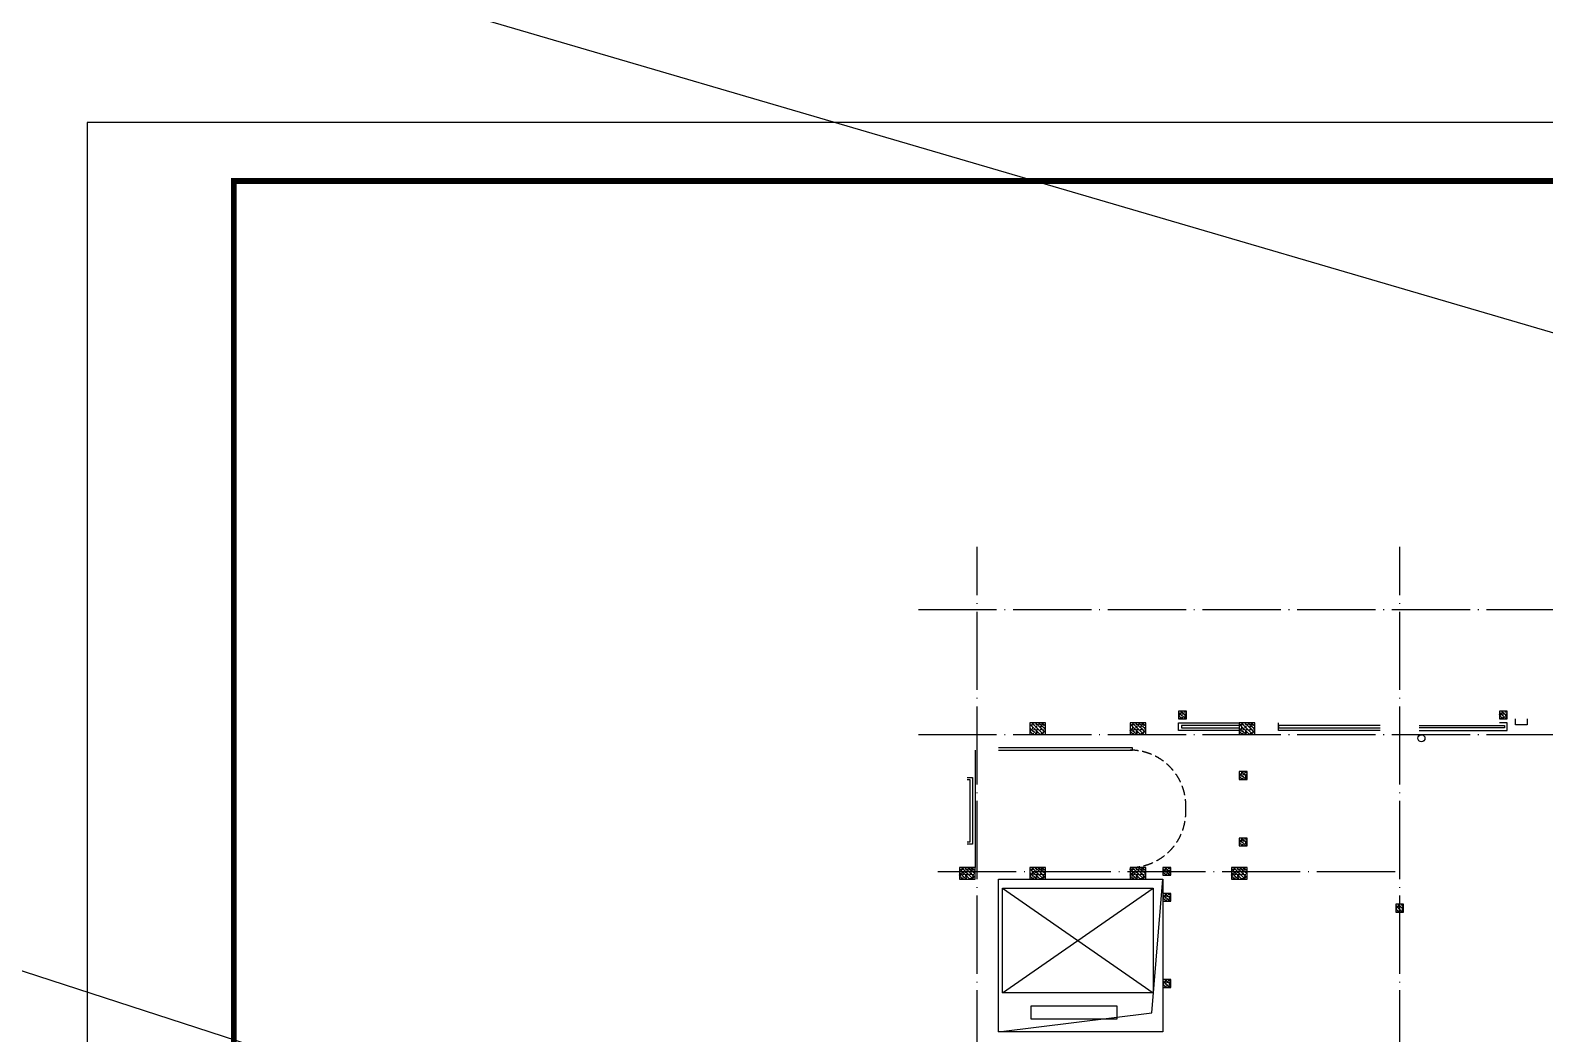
# Model space of a CAD drawing. Extents: x 6843040 to 15500510, y -6507076 to -4940511.
# Drawn here: x 8596447 to 8635149, y -5498152 to -5472498 of the extents above; entities that cross this region are included whole.
import ezdxf

# ---------------------------------------------------------------- set-up
doc = ezdxf.new("R2010")
doc.units = 0
doc.header["$LTSCALE"] = 1000
doc.header["$MEASUREMENT"] = 0
doc.linetypes.add('DASH', pattern=[0.35, 0.25, -0.1])
doc.linetypes.add('DOTE', pattern=[2.42, 2, -0.2, 0.02, -0.2])
for name, color, linetype in [('COLUMN', 10, 'Continuous'), ('DOTE', 8, 'DOTE'), ('E_LINE_6', 11, 'Continuous'), ('EVTR', 2, 'Continuous'), ('FLOOR', 9, 'Continuous'), ('plan-1', 40, 'Continuous'), ('PUB_HATCH', 8, 'Continuous'), ('PUB_TITLE', 4, 'Continuous'), ('RAIL', 163, 'Continuous'), ('S_SURFACE', 6, 'Continuous'), ('STAIR', 2, 'Continuous'), ('VPIPE-雨水', 4, 'Continuous'), ('建筑细线', 5, 'Continuous')]:
    doc.layers.add(name, color=color, linetype=linetype)
doc.layers.add('DIM_MODI', color=6, linetype='Continuous', plot=False)

# ---------------------------------------------------------------- blocks, each defined once
blk = doc.blocks.new('5层构造柱0911')
at = {"layer": 'PUB_HATCH'}
h = blk.add_hatch(dxfattribs=at)
h.set_pattern_fill('钢筋混凝土', color=256, scale=25, angle=90, style=0)
h.set_pattern_definition([(134.999998, (-304416.35, -204281.52), (-44.194175, -44.194172), []), (140, (-304416.35, -204281.52), (15.68804, 179.315045), [18.75, -206.25]), (85, (-304416.35, -204281.52), (-188.048035, -34.68783), [15, -165]), (190.4514, (-304415.04, -204266.58), (-172.35988, 144.62735), [15.93505, -175.28553]), (136.1842, (-304466.35, -204281.52), (41.37976, 266.81026), [28.125, -309.375]), (186.6356, (-304462.9, -204259.28), (-243.52946, 233.66568), [23.90257, -262.92825]), (81.1842, (-304466.35, -204281.52), (-243.52964, 233.6655), [22.5, -247.5]), (111, (-304453.85, -204256.52), (100.65473, 149.22676), [18.75, -206.25]), (56, (-304453.85, -204256.52), (-181.28751, 60.82884), [15, -165]), (161.4514, (-304445.46, -204244.08), (-80.63262, 210.05566), [15.93505, -175.28553]), (127.499998, (-304416.35, -204281.52), (-83.223463, 3.039967), [0, -163, 0, -167.5, 0, -165.625]), (97.499998, (-304416.35, -204281.52), (-98.602926, 65.767388), [0, -95.5, 0, -159.25, 0, -63.125]), (57.499998, (-304416.35, -204337.27), (5.638722, 133.455609), [0, -62.5, 0, -195, 0, -258.75]), (47.499998, (-304416.35, -204362.27), (-25.02624, 145.796543), [0, -81.25, 0, -129.5, 0, -183.75])])
edge = h.paths.add_edge_path()
edge.add_line((2200, 63200), (1800, 63200))
edge.add_line((2200, 63200), (2200, 63500))
edge.add_line((2200, 63500), (1800, 63500))
edge.add_line((1800, 63500), (1800, 63200))
h = blk.add_hatch(dxfattribs=at)
h.set_pattern_fill('钢筋混凝土', color=256, scale=25, angle=90, style=0)
h.set_pattern_definition([(134.999998, (-301856.35, -204281.52), (-44.194175, -44.194172), []), (140, (-301856.35, -204281.52), (15.68804, 179.315045), [18.75, -206.25]), (85, (-301856.35, -204281.52), (-188.048035, -34.68783), [15, -165]), (190.4514, (-301855.04, -204266.58), (-172.35988, 144.62735), [15.93505, -175.28553]), (136.1842, (-301906.35, -204281.52), (41.37976, 266.81026), [28.125, -309.375]), (186.6356, (-301902.9, -204259.28), (-243.52946, 233.66568), [23.90257, -262.92825]), (81.1842, (-301906.35, -204281.52), (-243.52964, 233.6655), [22.5, -247.5]), (111, (-301893.85, -204256.52), (100.65473, 149.22676), [18.75, -206.25]), (56, (-301893.85, -204256.52), (-181.28751, 60.82884), [15, -165]), (161.4514, (-301885.46, -204244.08), (-80.63262, 210.05566), [15.93505, -175.28553]), (127.499998, (-301856.35, -204281.52), (-83.223463, 3.039967), [0, -163, 0, -167.5, 0, -165.625]), (97.499998, (-301856.35, -204281.52), (-98.602926, 65.767388), [0, -95.5, 0, -159.25, 0, -63.125]), (57.499998, (-301856.35, -204337.27), (5.638722, 133.455609), [0, -62.5, 0, -195, 0, -258.75]), (47.499998, (-301856.35, -204362.27), (-25.02624, 145.796543), [0, -81.25, 0, -129.5, 0, -183.75])])
edge = h.paths.add_edge_path()
edge.add_line((4760, 63200), (4360, 63200))
edge.add_line((4760, 63200), (4760, 63500))
edge.add_line((4760, 63500), (4360, 63500))
edge.add_line((4360, 63500), (4360, 63200))
h = blk.add_hatch(dxfattribs=at)
h.set_pattern_fill('钢筋混凝土', color=256, scale=25, angle=90, style=0)
h.set_pattern_definition([(134.999998, (-300616.355, -203881.52), (-44.194175, -44.194172), []), (140, (-300616.35, -203881.52), (15.68804, 179.315045), [18.75, -206.25]), (85, (-300616.35, -203881.52), (-188.048035, -34.68783), [15, -165]), (190.4514, (-300615.05, -203866.58), (-172.35988, 144.62735), [15.93505, -175.28553]), (136.1842, (-300666.35, -203881.52), (41.37976, 266.81026), [28.125, -309.375]), (186.6356, (-300662.9, -203859.28), (-243.52946, 233.66568), [23.90257, -262.92825]), (81.1842, (-300666.35, -203881.52), (-243.52964, 233.6655), [22.5, -247.5]), (111, (-300653.85, -203856.52), (100.65473, 149.22676), [18.75, -206.25]), (56, (-300653.85, -203856.52), (-181.28751, 60.82884), [15, -165]), (161.4514, (-300645.47, -203844.08), (-80.63262, 210.05566), [15.93505, -175.28553]), (127.499998, (-300616.355, -203881.52), (-83.223463, 3.039967), [0, -163, 0, -167.5, 0, -165.625]), (97.499998, (-300616.355, -203881.52), (-98.602926, 65.767388), [0, -95.5, 0, -159.25, 0, -63.125]), (57.499998, (-300616.355, -203937.27), (5.638722, 133.455609), [0, -62.5, 0, -195, 0, -258.75]), (47.499998, (-300616.35, -203962.27), (-25.02624, 145.796543), [0, -81.25, 0, -129.5, 0, -183.75])])
edge = h.paths.add_edge_path()
edge.add_line((5800, 63600), (5600, 63600))
edge.add_line((5800, 63600), (5800, 63800))
edge.add_line((5800, 63800), (5600, 63800))
edge.add_line((5600, 63800), (5600, 63600))
h = blk.add_hatch(dxfattribs=at)
h.set_pattern_fill('钢筋混凝土', color=256, scale=25, angle=90, style=0)
h.set_pattern_definition([(134.999998, (-299066.35, -204281.52), (-44.194175, -44.194172), []), (140, (-299066.35, -204281.52), (15.68804, 179.315045), [18.75, -206.25]), (85, (-299066.35, -204281.52), (-188.048035, -34.68783), [15, -165]), (190.4514, (-299065.04, -204266.58), (-172.35988, 144.62735), [15.93505, -175.28553]), (136.1842, (-299116.35, -204281.52), (41.37976, 266.81026), [28.125, -309.375]), (186.6356, (-299112.9, -204259.28), (-243.52946, 233.66568), [23.90257, -262.92825]), (81.1842, (-299116.35, -204281.52), (-243.52964, 233.6655), [22.5, -247.5]), (111, (-299103.85, -204256.52), (100.65473, 149.22676), [18.75, -206.25]), (56, (-299103.85, -204256.52), (-181.28751, 60.82884), [15, -165]), (161.4514, (-299095.46, -204244.08), (-80.63262, 210.05566), [15.93505, -175.28553]), (127.499998, (-299066.35, -204281.52), (-83.223463, 3.039967), [0, -163, 0, -167.5, 0, -165.625]), (97.499998, (-299066.35, -204281.52), (-98.602926, 65.767388), [0, -95.5, 0, -159.25, 0, -63.125]), (57.499998, (-299066.35, -204337.27), (5.638722, 133.455609), [0, -62.5, 0, -195, 0, -258.75]), (47.499998, (-299066.35, -204362.27), (-25.02624, 145.796543), [0, -81.25, 0, -129.5, 0, -183.75])])
edge = h.paths.add_edge_path()
edge.add_line((7550, 63200), (7150, 63200))
edge.add_line((7550, 63200), (7550, 63500))
edge.add_line((7550, 63500), (7150, 63500))
edge.add_line((7150, 63500), (7150, 63200))
h = blk.add_hatch(dxfattribs=at)
h.set_pattern_fill('钢筋混凝土', color=256, scale=25, angle=90, style=0)
h.set_pattern_definition([(134.999998, (-292416.355, -203881.52), (-44.194175, -44.194172), []), (140, (-292416.35, -203881.52), (15.68804, 179.315045), [18.75, -206.25]), (85, (-292416.35, -203881.52), (-188.048035, -34.68783), [15, -165]), (190.4514, (-292415.05, -203866.58), (-172.35988, 144.62735), [15.93505, -175.28553]), (136.1842, (-292466.35, -203881.52), (41.37976, 266.81026), [28.125, -309.375]), (186.6356, (-292462.9, -203859.28), (-243.52946, 233.66568), [23.90257, -262.92825]), (81.1842, (-292466.35, -203881.52), (-243.52964, 233.6655), [22.5, -247.5]), (111, (-292453.85, -203856.52), (100.65473, 149.22676), [18.75, -206.25]), (56, (-292453.85, -203856.52), (-181.28751, 60.82884), [15, -165]), (161.4514, (-292445.47, -203844.08), (-80.63262, 210.05566), [15.93505, -175.28553]), (127.499998, (-292416.355, -203881.52), (-83.223463, 3.039967), [0, -163, 0, -167.5, 0, -165.625]), (97.499998, (-292416.355, -203881.52), (-98.602926, 65.767388), [0, -95.5, 0, -159.25, 0, -63.125]), (57.499998, (-292416.355, -203937.27), (5.638722, 133.455609), [0, -62.5, 0, -195, 0, -258.75]), (47.499998, (-292416.35, -203962.27), (-25.02624, 145.796543), [0, -81.25, 0, -129.5, 0, -183.75])])
edge = h.paths.add_edge_path()
edge.add_line((14000, 63600), (13800, 63600))
edge.add_line((14000, 63600), (14000, 63800))
edge.add_line((14000, 63800), (13800, 63800))
edge.add_line((13800, 63800), (13800, 63600))
h = blk.add_hatch(dxfattribs=at)
h.set_pattern_fill('钢筋混凝土', color=256, scale=25, angle=90, style=0)
h.set_pattern_definition([(134.999998, (-299066.35, -205431.52), (-44.194175, -44.194172), []), (140, (-299066.35, -205431.52), (15.68804, 179.315045), [18.75, -206.25]), (85, (-299066.35, -205431.52), (-188.048035, -34.68783), [15, -165]), (190.4514, (-299065.04, -205416.58), (-172.35988, 144.62735), [15.93505, -175.28553]), (136.1842, (-299116.35, -205431.52), (41.37976, 266.81026), [28.125, -309.375]), (186.6356, (-299112.9, -205409.28), (-243.52946, 233.66568), [23.90257, -262.92825]), (81.1842, (-299116.35, -205431.52), (-243.52964, 233.6655), [22.5, -247.5]), (111, (-299103.85, -205406.52), (100.65473, 149.22676), [18.75, -206.25]), (56, (-299103.85, -205406.52), (-181.28751, 60.82884), [15, -165]), (161.4514, (-299095.46, -205394.08), (-80.63262, 210.05566), [15.93505, -175.28553]), (127.499998, (-299066.35, -205431.52), (-83.223463, 3.039967), [0, -163, 0, -167.5, 0, -165.625]), (97.499998, (-299066.35, -205431.52), (-98.602926, 65.767388), [0, -95.5, 0, -159.25, 0, -63.125]), (57.499998, (-299066.35, -205487.27), (5.638722, 133.455609), [0, -62.5, 0, -195, 0, -258.75]), (47.499998, (-299066.35, -205512.27), (-25.02624, 145.796543), [0, -81.25, 0, -129.5, 0, -183.75])])
edge = h.paths.add_edge_path()
edge.add_line((7350, 62050), (7150, 62050))
edge.add_line((7350, 62050), (7350, 62250))
edge.add_line((7350, 62250), (7150, 62250))
edge.add_line((7150, 62250), (7150, 62050))
h = blk.add_hatch(dxfattribs=at)
h.set_pattern_fill('钢筋混凝土', color=256, scale=25, angle=90, style=0)
h.set_pattern_definition([(134.999998, (-299066.35, -207131.52), (-44.194175, -44.194172), []), (140, (-299066.35, -207131.52), (15.68804, 179.315045), [18.75, -206.25]), (85, (-299066.35, -207131.52), (-188.048035, -34.68783), [15, -165]), (190.4514, (-299065.04, -207116.58), (-172.35988, 144.62735), [15.93505, -175.28553]), (136.1842, (-299116.35, -207131.52), (41.37976, 266.81026), [28.125, -309.375]), (186.6356, (-299112.9, -207109.28), (-243.52946, 233.66568), [23.90257, -262.92825]), (81.1842, (-299116.35, -207131.52), (-243.52964, 233.6655), [22.5, -247.5]), (111, (-299103.85, -207106.52), (100.65473, 149.22676), [18.75, -206.25]), (56, (-299103.85, -207106.52), (-181.28751, 60.82884), [15, -165]), (161.4514, (-299095.46, -207094.08), (-80.63262, 210.05566), [15.93505, -175.28553]), (127.499998, (-299066.35, -207131.52), (-83.223463, 3.039967), [0, -163, 0, -167.5, 0, -165.625]), (97.499998, (-299066.35, -207131.52), (-98.602926, 65.767388), [0, -95.5, 0, -159.25, 0, -63.125]), (57.499998, (-299066.35, -207187.27), (5.638722, 133.455609), [0, -62.5, 0, -195, 0, -258.75]), (47.499998, (-299066.35, -207212.27), (-25.02624, 145.796543), [0, -81.25, 0, -129.5, 0, -183.75])])
edge = h.paths.add_edge_path()
edge.add_line((7350, 60350), (7150, 60350))
edge.add_line((7350, 60350), (7350, 60550))
edge.add_line((7350, 60550), (7150, 60550))
edge.add_line((7150, 60550), (7150, 60350))
h = blk.add_hatch(dxfattribs=at)
h.set_pattern_fill('钢筋混凝土', color=256, scale=25, angle=90, style=0)
h.set_pattern_definition([(134.999998, (-306216.355, -207981.52), (-44.194175, -44.194172), []), (140, (-306216.35, -207981.52), (15.68804, 179.315045), [18.75, -206.25]), (85, (-306216.35, -207981.52), (-188.048035, -34.68783), [15, -165]), (190.4514, (-306215.05, -207966.58), (-172.35988, 144.62735), [15.93505, -175.28553]), (136.1842, (-306266.35, -207981.52), (41.37976, 266.81026), [28.125, -309.375]), (186.6356, (-306262.9, -207959.28), (-243.52946, 233.66568), [23.90257, -262.92825]), (81.1842, (-306266.35, -207981.52), (-243.52964, 233.6655), [22.5, -247.5]), (111, (-306253.85, -207956.52), (100.65473, 149.22676), [18.75, -206.25]), (56, (-306253.85, -207956.52), (-181.28751, 60.82884), [15, -165]), (161.4514, (-306245.47, -207944.08), (-80.63262, 210.05566), [15.93505, -175.28553]), (127.499998, (-306216.355, -207981.52), (-83.223463, 3.039967), [0, -163, 0, -167.5, 0, -165.625]), (97.499998, (-306216.355, -207981.52), (-98.602926, 65.767388), [0, -95.5, 0, -159.25, 0, -63.125]), (57.499998, (-306216.355, -208037.27), (5.638722, 133.455609), [0, -62.5, 0, -195, 0, -258.75]), (47.499998, (-306216.35, -208062.27), (-25.02624, 145.796543), [0, -81.25, 0, -129.5, 0, -183.75])])
edge = h.paths.add_edge_path()
edge.add_line((400, 59500), (0, 59500))
edge.add_line((400, 59500), (400, 59800))
edge.add_line((400, 59800), (0, 59800))
edge.add_line((0, 59800), (0, 59500))
h = blk.add_hatch(dxfattribs=at)
h.set_pattern_fill('钢筋混凝土', color=256, scale=25, angle=90, style=0)
h.set_pattern_definition([(134.999998, (-304416.35, -207981.52), (-44.194175, -44.194172), []), (140, (-304416.35, -207981.52), (15.68804, 179.315045), [18.75, -206.25]), (85, (-304416.35, -207981.52), (-188.048035, -34.68783), [15, -165]), (190.4514, (-304415.04, -207966.58), (-172.35988, 144.62735), [15.93505, -175.28553]), (136.1842, (-304466.35, -207981.52), (41.37976, 266.81026), [28.125, -309.375]), (186.6356, (-304462.9, -207959.28), (-243.52946, 233.66568), [23.90257, -262.92825]), (81.1842, (-304466.35, -207981.52), (-243.52964, 233.6655), [22.5, -247.5]), (111, (-304453.85, -207956.52), (100.65473, 149.22676), [18.75, -206.25]), (56, (-304453.85, -207956.52), (-181.28751, 60.82884), [15, -165]), (161.4514, (-304445.46, -207944.08), (-80.63262, 210.05566), [15.93505, -175.28553]), (127.499998, (-304416.35, -207981.52), (-83.223463, 3.039967), [0, -163, 0, -167.5, 0, -165.625]), (97.499998, (-304416.35, -207981.52), (-98.602926, 65.767388), [0, -95.5, 0, -159.25, 0, -63.125]), (57.499998, (-304416.35, -208037.27), (5.638722, 133.455609), [0, -62.5, 0, -195, 0, -258.75]), (47.499998, (-304416.35, -208062.27), (-25.02624, 145.796543), [0, -81.25, 0, -129.5, 0, -183.75])])
edge = h.paths.add_edge_path()
edge.add_line((2200, 59500), (1800, 59500))
edge.add_line((2200, 59500), (2200, 59800))
edge.add_line((2200, 59800), (1800, 59800))
edge.add_line((1800, 59800), (1800, 59500))
h = blk.add_hatch(dxfattribs=at)
h.set_pattern_fill('钢筋混凝土', color=256, scale=25, angle=90, style=0)
h.set_pattern_definition([(134.999998, (-301856.35, -207981.52), (-44.194175, -44.194172), []), (140, (-301856.35, -207981.52), (15.68804, 179.315045), [18.75, -206.25]), (85, (-301856.35, -207981.52), (-188.048035, -34.68783), [15, -165]), (190.4514, (-301855.04, -207966.58), (-172.35988, 144.62735), [15.93505, -175.28553]), (136.1842, (-301906.35, -207981.52), (41.37976, 266.81026), [28.125, -309.375]), (186.6356, (-301902.9, -207959.28), (-243.52946, 233.66568), [23.90257, -262.92825]), (81.1842, (-301906.35, -207981.52), (-243.52964, 233.6655), [22.5, -247.5]), (111, (-301893.85, -207956.52), (100.65473, 149.22676), [18.75, -206.25]), (56, (-301893.85, -207956.52), (-181.28751, 60.82884), [15, -165]), (161.4514, (-301885.46, -207944.08), (-80.63262, 210.05566), [15.93505, -175.28553]), (127.499998, (-301856.35, -207981.52), (-83.223463, 3.039967), [0, -163, 0, -167.5, 0, -165.625]), (97.499998, (-301856.35, -207981.52), (-98.602926, 65.767388), [0, -95.5, 0, -159.25, 0, -63.125]), (57.499998, (-301856.35, -208037.27), (5.638722, 133.455609), [0, -62.5, 0, -195, 0, -258.75]), (47.499998, (-301856.35, -208062.27), (-25.02624, 145.796543), [0, -81.25, 0, -129.5, 0, -183.75])])
edge = h.paths.add_edge_path()
edge.add_line((4760, 59500), (4360, 59500))
edge.add_line((4760, 59500), (4760, 59800))
edge.add_line((4760, 59800), (4360, 59800))
edge.add_line((4360, 59800), (4360, 59500))
h = blk.add_hatch(dxfattribs=at)
h.set_pattern_fill('钢筋混凝土', color=256, scale=25, angle=90, style=0)
h.set_pattern_definition([(134.999998, (-301016.355, -207881.52), (-44.194175, -44.194172), []), (140, (-301016.35, -207881.52), (15.68804, 179.315045), [18.75, -206.25]), (85, (-301016.35, -207881.52), (-188.048035, -34.68783), [15, -165]), (190.4514, (-301015.05, -207866.58), (-172.35988, 144.62735), [15.93505, -175.28553]), (136.1842, (-301066.35, -207881.52), (41.37976, 266.81026), [28.125, -309.375]), (186.6356, (-301062.9, -207859.28), (-243.52946, 233.66568), [23.90257, -262.92825]), (81.1842, (-301066.35, -207881.52), (-243.52964, 233.6655), [22.5, -247.5]), (111, (-301053.85, -207856.52), (100.65473, 149.22676), [18.75, -206.25]), (56, (-301053.85, -207856.52), (-181.28751, 60.82884), [15, -165]), (161.4514, (-301045.47, -207844.08), (-80.63262, 210.05566), [15.93505, -175.28553]), (127.499998, (-301016.355, -207881.52), (-83.223463, 3.039967), [0, -163, 0, -167.5, 0, -165.625]), (97.499998, (-301016.355, -207881.52), (-98.602926, 65.767388), [0, -95.5, 0, -159.25, 0, -63.125]), (57.499998, (-301016.355, -207937.27), (5.638722, 133.455609), [0, -62.5, 0, -195, 0, -258.75]), (47.499998, (-301016.35, -207962.27), (-25.02624, 145.796543), [0, -81.25, 0, -129.5, 0, -183.75])])
edge = h.paths.add_edge_path()
edge.add_line((5400, 59600), (5200, 59600))
edge.add_line((5400, 59600), (5400, 59800))
edge.add_line((5400, 59800), (5200, 59800))
edge.add_line((5200, 59800), (5200, 59600))
h = blk.add_hatch(dxfattribs=at)
h.set_pattern_fill('钢筋混凝土', color=256, scale=25, angle=90, style=0)
h.set_pattern_definition([(134.999998, (-299266.35, -207981.52), (-44.194175, -44.194172), []), (140, (-299266.35, -207981.52), (15.68804, 179.315045), [18.75, -206.25]), (85, (-299266.35, -207981.52), (-188.048035, -34.68783), [15, -165]), (190.4514, (-299265.04, -207966.58), (-172.35988, 144.62735), [15.93505, -175.28553]), (136.1842, (-299316.35, -207981.52), (41.37976, 266.81026), [28.125, -309.375]), (186.6356, (-299312.9, -207959.28), (-243.52946, 233.66568), [23.90257, -262.92825]), (81.1842, (-299316.35, -207981.52), (-243.52964, 233.6655), [22.5, -247.5]), (111, (-299303.85, -207956.52), (100.65473, 149.22676), [18.75, -206.25]), (56, (-299303.85, -207956.52), (-181.28751, 60.82884), [15, -165]), (161.4514, (-299295.46, -207944.08), (-80.63262, 210.05566), [15.93505, -175.28553]), (127.499998, (-299266.35, -207981.52), (-83.223463, 3.039967), [0, -163, 0, -167.5, 0, -165.625]), (97.499998, (-299266.35, -207981.52), (-98.602926, 65.767388), [0, -95.5, 0, -159.25, 0, -63.125]), (57.499998, (-299266.35, -208037.27), (5.638722, 133.455609), [0, -62.5, 0, -195, 0, -258.75]), (47.499998, (-299266.35, -208062.27), (-25.02624, 145.796543), [0, -81.25, 0, -129.5, 0, -183.75])])
edge = h.paths.add_edge_path()
edge.add_line((7350, 59500), (6950, 59500))
edge.add_line((7350, 59500), (7350, 59800))
edge.add_line((7350, 59800), (6950, 59800))
edge.add_line((6950, 59800), (6950, 59500))
h = blk.add_hatch(dxfattribs=at)
h.set_pattern_fill('钢筋混凝土', color=256, scale=25, angle=90, style=0)
h.set_pattern_definition([(134.999998, (-301016.355, -208546.52), (-44.194175, -44.194172), []), (140, (-301016.35, -208546.52), (15.68804, 179.315045), [18.75, -206.25]), (85, (-301016.35, -208546.52), (-188.048035, -34.68783), [15, -165]), (190.4514, (-301015.05, -208531.58), (-172.35988, 144.62735), [15.93505, -175.28553]), (136.1842, (-301066.35, -208546.52), (41.37976, 266.81026), [28.125, -309.375]), (186.6356, (-301062.9, -208524.28), (-243.52946, 233.66568), [23.90257, -262.92825]), (81.1842, (-301066.35, -208546.52), (-243.52964, 233.6655), [22.5, -247.5]), (111, (-301053.85, -208521.52), (100.65473, 149.22676), [18.75, -206.25]), (56, (-301053.85, -208521.52), (-181.28751, 60.82884), [15, -165]), (161.4514, (-301045.47, -208509.08), (-80.63262, 210.05566), [15.93505, -175.28553]), (127.499998, (-301016.355, -208546.52), (-83.223463, 3.039967), [0, -163, 0, -167.5, 0, -165.625]), (97.499998, (-301016.355, -208546.52), (-98.602926, 65.767388), [0, -95.5, 0, -159.25, 0, -63.125]), (57.499998, (-301016.355, -208602.27), (5.638722, 133.455609), [0, -62.5, 0, -195, 0, -258.75]), (47.499998, (-301016.35, -208627.27), (-25.02624, 145.796543), [0, -81.25, 0, -129.5, 0, -183.75])])
edge = h.paths.add_edge_path()
edge.add_line((5400, 58935), (5200, 58935))
edge.add_line((5400, 58935), (5400, 59135))
edge.add_line((5400, 59135), (5200, 59135))
edge.add_line((5200, 59135), (5200, 58935))
h = blk.add_hatch(dxfattribs=at)
h.set_pattern_fill('钢筋混凝土', color=256, scale=25, angle=90, style=0)
h.set_pattern_definition([(134.999998, (-295066.35, -208819.357), (-44.194175, -44.194172), []), (140, (-295066.35, -208819.36), (15.68804, 179.315045), [18.75, -206.25]), (85, (-295066.35, -208819.36), (-188.048035, -34.68783), [15, -165]), (190.4514, (-295065.04, -208804.41), (-172.35988, 144.62735), [15.93505, -175.28553]), (136.1842, (-295116.35, -208819.36), (41.37976, 266.81026), [28.125, -309.375]), (186.6356, (-295112.9, -208797.12), (-243.52946, 233.66568), [23.90257, -262.92825]), (81.1842, (-295116.35, -208819.36), (-243.52964, 233.6655), [22.5, -247.5]), (111, (-295103.85, -208794.36), (100.65473, 149.22676), [18.75, -206.25]), (56, (-295103.85, -208794.36), (-181.28751, 60.82884), [15, -165]), (161.4514, (-295095.46, -208781.92), (-80.63262, 210.05566), [15.93505, -175.28553]), (127.499998, (-295066.35, -208819.357), (-83.223463, 3.039967), [0, -163, 0, -167.5, 0, -165.625]), (97.499998, (-295066.35, -208819.36), (-98.602926, 65.767388), [0, -95.5, 0, -159.25, 0, -63.125]), (57.499998, (-295066.35, -208875.11), (5.638722, 133.455609), [0, -62.5, 0, -195, 0, -258.75]), (47.499998, (-295066.35, -208900.11), (-25.02624, 145.796543), [0, -81.25, 0, -129.5, 0, -183.75])])
edge = h.paths.add_edge_path()
edge.add_line((11350, 58662), (11150, 58662))
edge.add_line((11350, 58662), (11350, 58862))
edge.add_line((11350, 58862), (11150, 58862))
edge.add_line((11150, 58862), (11150, 58662))
h = blk.add_hatch(dxfattribs=at)
h.set_pattern_fill('钢筋混凝土', color=256, scale=25, angle=90, style=0)
h.set_pattern_definition([(134.999998, (-301016.355, -210746.52), (-44.194175, -44.194172), []), (140, (-301016.35, -210746.52), (15.68804, 179.315045), [18.75, -206.25]), (85, (-301016.35, -210746.52), (-188.048035, -34.68783), [15, -165]), (190.4514, (-301015.05, -210731.58), (-172.35988, 144.62735), [15.93505, -175.28553]), (136.1842, (-301066.35, -210746.52), (41.37976, 266.81026), [28.125, -309.375]), (186.6356, (-301062.9, -210724.28), (-243.52946, 233.66568), [23.90257, -262.92825]), (81.1842, (-301066.35, -210746.52), (-243.52964, 233.6655), [22.5, -247.5]), (111, (-301053.85, -210721.52), (100.65473, 149.22676), [18.75, -206.25]), (56, (-301053.85, -210721.52), (-181.28751, 60.82884), [15, -165]), (161.4514, (-301045.47, -210709.08), (-80.63262, 210.05566), [15.93505, -175.28553]), (127.499998, (-301016.355, -210746.52), (-83.223463, 3.039967), [0, -163, 0, -167.5, 0, -165.625]), (97.499998, (-301016.355, -210746.52), (-98.602926, 65.767388), [0, -95.5, 0, -159.25, 0, -63.125]), (57.499998, (-301016.355, -210802.27), (5.638722, 133.455609), [0, -62.5, 0, -195, 0, -258.75]), (47.499998, (-301016.35, -210827.27), (-25.02624, 145.796543), [0, -81.25, 0, -129.5, 0, -183.75])])
edge = h.paths.add_edge_path()
edge.add_line((5400, 56735), (5200, 56735))
edge.add_line((5400, 56735), (5400, 56935))
edge.add_line((5400, 56935), (5200, 56935))
edge.add_line((5200, 56935), (5200, 56735))
at = {"layer": 'COLUMN'}
for points in [[(1800, 63200), (2200, 63200), (2200, 63500), (1800, 63500)], [(4360, 63200), (4760, 63200), (4760, 63500), (4360, 63500)], [(5600, 63600), (5800, 63600), (5800, 63800), (5600, 63800)], [(7150, 63200), (7550, 63200), (7550, 63500), (7150, 63500)], [(13800, 63600), (14000, 63600), (14000, 63800), (13800, 63800)], [(7150, 62050), (7350, 62050), (7350, 62250), (7150, 62250)], [(7150, 60350), (7350, 60350), (7350, 60550), (7150, 60550)], [(0, 59500), (400, 59500), (400, 59800), (0, 59800)], [(1800, 59500), (2200, 59500), (2200, 59800), (1800, 59800)], [(4360, 59500), (4760, 59500), (4760, 59800), (4360, 59800)], [(5200, 59600), (5400, 59600), (5400, 59800), (5200, 59800)], [(6950, 59500), (7350, 59500), (7350, 59800), (6950, 59800)], [(5200, 58935), (5400, 58935), (5400, 59135), (5200, 59135)], [(11150, 58662), (11350, 58662), (11350, 58862), (11150, 58862)], [(5200, 56735), (5400, 56735), (5400, 56935), (5200, 56935)]]:
    blk.add_lwpolyline(points, close=True, dxfattribs=at)
blk = doc.blocks.new('5~6F手摇拉杆0912')
at = {"layer": 'S_SURFACE'}
blk.add_lwpolyline([(8634704, -5490102), (8634704, -5490252), (8634404, -5490252), (8634404, -5490102)], dxfattribs=at)
blk = doc.blocks.new('五层排水消防0922')
at = {"layer": 'VPIPE-雨水'}
blk.add_circle((8631999, -5490597), 90, dxfattribs=at)

msp = doc.modelspace()

# ---------------------------------------------------------------- linework, layer by layer
at = {"layer": 'DIM_MODI'}
for points in [[(8687163.4, -5544303.1), (7717926.7, -5211216.4), (8689989, -5527005.2)], [(8687163.4, -5495427.7), (7717926.7, -5211216.4), (8434182.2, -5495427.7)]]:
    msp.add_lwpolyline(points, dxfattribs=at)
at = {"layer": 'DOTE'}
for p, q in [((8620642.9, -5554702), (8620642.9, -5485702.5)), ((8631442.9, -5554702), (8631442.9, -5485702.5)), ((8619142.9, -5487302), (8751242.9, -5487302)), ((8619142.9, -5490502), (8751242.9, -5490502)), ((8619642.9, -5494002), (8631442.9, -5494002))]:
    msp.add_line(p, q, dxfattribs=at)
at = {"layer": 'E_LINE_6'}
msp.add_lwpolyline([(8621192.9, -5498102), (8621192.9, -5494202), (8625392.9, -5494202), (8625392.9, -5498102), (8621192.9, -5498102), (8625104.5, -5497615.7), (8625392.9, -5494202)], dxfattribs=at)
msp.add_lwpolyline([(8621192.9, -5498102), (8621192.9, -5494202), (8625392.9, -5494202), (8625392.9, -5498102), (8621192.9, -5498102), (8625104.5, -5497615.7), (8625392.9, -5494202)], dxfattribs=at)
at = {"layer": 'EVTR'}
for p, q in [((8621292.9, -5497107), (8625142.9, -5494427)), ((8621292.9, -5494427), (8625142.9, -5497107))]:
    msp.add_line(p, q, dxfattribs=at)
for points in [[(8621292.9, -5494427), (8625142.9, -5494427), (8625142.9, -5497107), (8621292.9, -5497107)], [(8622022.9, -5497442), (8624212.9, -5497442), (8624212.9, -5497777), (8622022.9, -5497777)]]:
    msp.add_lwpolyline(points, close=True, dxfattribs=at)
at = {"layer": 'FLOOR'}
for points in [[(8627342.9, -5490402), (8625792.9, -5490402), (8625792.9, -5490202), (8627342.9, -5490201.2)], [(8630942.9, -5490402), (8628342.9, -5490402), (8628342.9, -5490202)], [(8630942.9, -5490402), (8628342.9, -5490402), (8628342.9, -5490202)], [(8631942.9, -5490402), (8634193.3, -5490402), (8634193.3, -5490202)], [(8631942.9, -5490402), (8634193.3, -5490402), (8634193.3, -5490202), (8633992.9, -5490204.1)], [(8620592.9, -5490902), (8620592.9, -5493902)]]:
    msp.add_lwpolyline(points, dxfattribs=at)
at = {"layer": 'FLOOR', "linetype": 'DASH'}
msp.add_lwpolyline([(8624552.9, -5493901.2, 0.4297216), (8625975.9, -5492401.2, 0.4297216), (8624552.9, -5490901.2)], format="xyb", dxfattribs=at)
at = {"layer": 'PUB_TITLE'}
msp.add_lwpolyline([(8597898.3, -5601001.4), (8776248.3, -5601001.4), (8776248.3, -5474851.4), (8597898.3, -5474851.4)], close=True, dxfattribs=at)
at = {"layer": 'PUB_TITLE', "const_width": 150}
msp.add_lwpolyline([(8601648.3, -5599501.4), (8774748.3, -5599501.4), (8774748.3, -5476351.4), (8601648.3, -5476351.4)], close=True, dxfattribs=at)
at = {"layer": 'RAIL'}
for points in [[(8627342.9, -5490272), (8625862.9, -5490272), (8625862.9, -5490332), (8627342.9, -5490332)], [(8630942.9, -5490272), (8628342.9, -5490272), (8628342.9, -5490332), (8630942.9, -5490332)], [(8630942.9, -5490272), (8628342.9, -5490272), (8628342.9, -5490332), (8630942.9, -5490332)], [(8631942.9, -5490272), (8634123.3, -5490272), (8634123.3, -5490332), (8631942.9, -5490332)], [(8631942.9, -5490272), (8634123.3, -5490272), (8634123.3, -5490332), (8631942.9, -5490332)], [(8620392.9, -5491602), (8620522.9, -5491602), (8620522.9, -5493302), (8620392.9, -5493302)], [(8620392.9, -5493242), (8620462.9, -5493242), (8620462.9, -5491662), (8620392.9, -5491662)]]:
    msp.add_lwpolyline(points, dxfattribs=at)
at = {"layer": 'STAIR'}
msp.add_lwpolyline([(8621192.9, -5490901.2), (8624612.9, -5490901.2), (8624612.9, -5490841.2), (8621192.9, -5490841.2)], dxfattribs=at)

# ---------------------------------------------------------------- block references
at = {"layer": 'plan-1'}
for name in ['五层排水消防0922', '5~6F手摇拉杆0912']:
    msp.add_blockref(name, (0, 0), dxfattribs=at)
at = {"layer": '建筑细线'}
msp.add_blockref('5层构造柱0911', (8620192.9, -5553702), dxfattribs=at)

doc.saveas('drawing.dxf')
